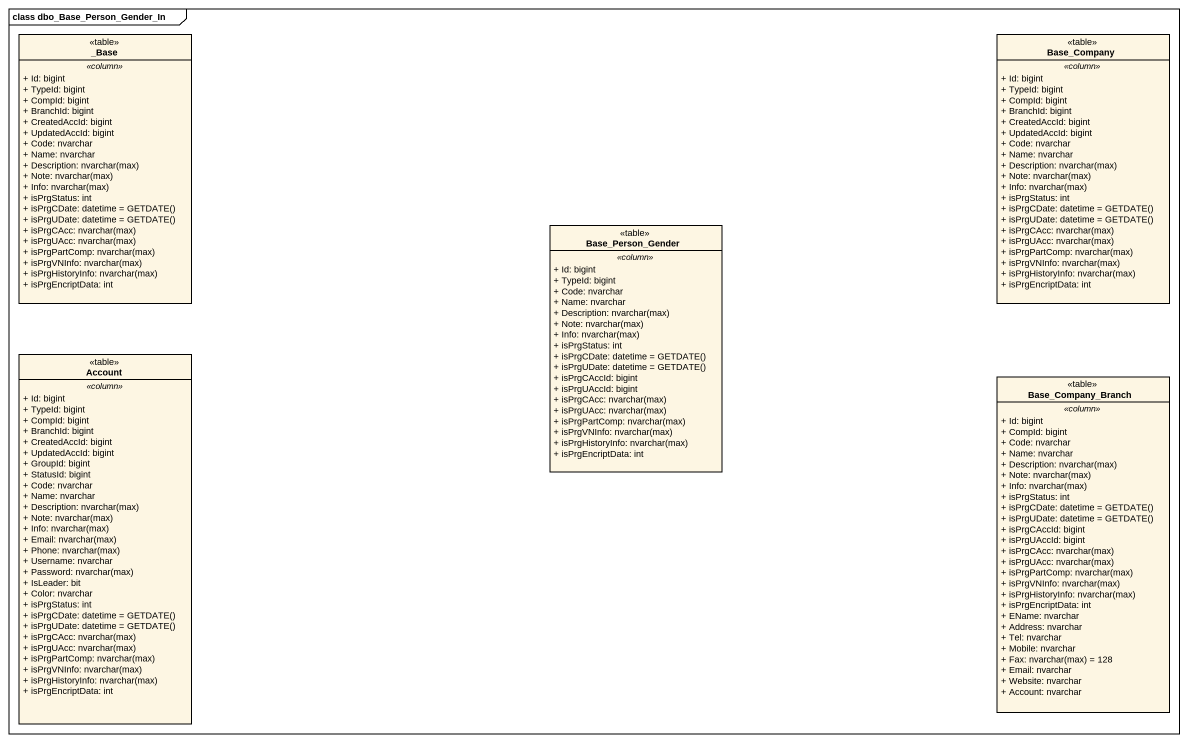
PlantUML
@startuml
mainframe class dbo_Base_Person_Gender_In
hide circle
hide empty members
skinparam classAttributeIconSize 0
class "_Base" as Base <<table>> {
  .. <<column>> ..
  + Id: bigint
  + TypeId: bigint
  + CompId: bigint
  + BranchId: bigint
  + CreatedAccId: bigint
  + UpdatedAccId: bigint
  + Code: nvarchar
  + Name: nvarchar
  {field} + Description: nvarchar(max)
  {field} + Note: nvarchar(max)
  {field} + Info: nvarchar(max)
  + isPrgStatus: int
  {field} + isPrgCDate: datetime = GETDATE()
  {field} + isPrgUDate: datetime = GETDATE()
  {field} + isPrgCAcc: nvarchar(max)
  {field} + isPrgUAcc: nvarchar(max)
  {field} + isPrgPartComp: nvarchar(max)
  {field} + isPrgVNInfo: nvarchar(max)
  {field} + isPrgHistoryInfo: nvarchar(max)
  + isPrgEncriptData: int
}
class Base_Company <<table>> {
  .. <<column>> ..
  + Id: bigint
  + TypeId: bigint
  + CompId: bigint
  + BranchId: bigint
  + CreatedAccId: bigint
  + UpdatedAccId: bigint
  + Code: nvarchar
  + Name: nvarchar
  {field} + Description: nvarchar(max)
  {field} + Note: nvarchar(max)
  {field} + Info: nvarchar(max)
  + isPrgStatus: int
  {field} + isPrgCDate: datetime = GETDATE()
  {field} + isPrgUDate: datetime = GETDATE()
  {field} + isPrgCAcc: nvarchar(max)
  {field} + isPrgUAcc: nvarchar(max)
  {field} + isPrgPartComp: nvarchar(max)
  {field} + isPrgVNInfo: nvarchar(max)
  {field} + isPrgHistoryInfo: nvarchar(max)
  + isPrgEncriptData: int
}
class Base_Person_Gender <<table>> {
  .. <<column>> ..
  + Id: bigint
  + TypeId: bigint
  + Code: nvarchar
  + Name: nvarchar
  {field} + Description: nvarchar(max)
  {field} + Note: nvarchar(max)
  {field} + Info: nvarchar(max)
  + isPrgStatus: int
  {field} + isPrgCDate: datetime = GETDATE()
  {field} + isPrgUDate: datetime = GETDATE()
  + isPrgCAccId: bigint
  + isPrgUAccId: bigint
  {field} + isPrgCAcc: nvarchar(max)
  {field} + isPrgUAcc: nvarchar(max)
  {field} + isPrgPartComp: nvarchar(max)
  {field} + isPrgVNInfo: nvarchar(max)
  {field} + isPrgHistoryInfo: nvarchar(max)
  + isPrgEncriptData: int
}
class Account <<table>> {
  .. <<column>> ..
  + Id: bigint
  + TypeId: bigint
  + CompId: bigint
  + BranchId: bigint
  + CreatedAccId: bigint
  + UpdatedAccId: bigint
  + GroupId: bigint
  + StatusId: bigint
  + Code: nvarchar
  + Name: nvarchar
  {field} + Description: nvarchar(max)
  {field} + Note: nvarchar(max)
  {field} + Info: nvarchar(max)
  {field} + Email: nvarchar(max)
  {field} + Phone: nvarchar(max)
  + Username: nvarchar
  {field} + Password: nvarchar(max)
  + IsLeader: bit
  + Color: nvarchar
  + isPrgStatus: int
  {field} + isPrgCDate: datetime = GETDATE()
  {field} + isPrgUDate: datetime = GETDATE()
  {field} + isPrgCAcc: nvarchar(max)
  {field} + isPrgUAcc: nvarchar(max)
  {field} + isPrgPartComp: nvarchar(max)
  {field} + isPrgVNInfo: nvarchar(max)
  {field} + isPrgHistoryInfo: nvarchar(max)
  + isPrgEncriptData: int
}
class Base_Company_Branch <<table>> {
  .. <<column>> ..
  + Id: bigint
  + CompId: bigint
  + Code: nvarchar
  + Name: nvarchar
  {field} + Description: nvarchar(max)
  {field} + Note: nvarchar(max)
  {field} + Info: nvarchar(max)
  + isPrgStatus: int
  {field} + isPrgCDate: datetime = GETDATE()
  {field} + isPrgUDate: datetime = GETDATE()
  + isPrgCAccId: bigint
  + isPrgUAccId: bigint
  {field} + isPrgCAcc: nvarchar(max)
  {field} + isPrgUAcc: nvarchar(max)
  {field} + isPrgPartComp: nvarchar(max)
  {field} + isPrgVNInfo: nvarchar(max)
  {field} + isPrgHistoryInfo: nvarchar(max)
  + isPrgEncriptData: int
  + EName: nvarchar
  + Address: nvarchar
  + Tel: nvarchar
  + Mobile: nvarchar
  {field} + Fax: nvarchar(max) = 128
  + Email: nvarchar
  + Website: nvarchar
  + Account: nvarchar
}
@enduml
